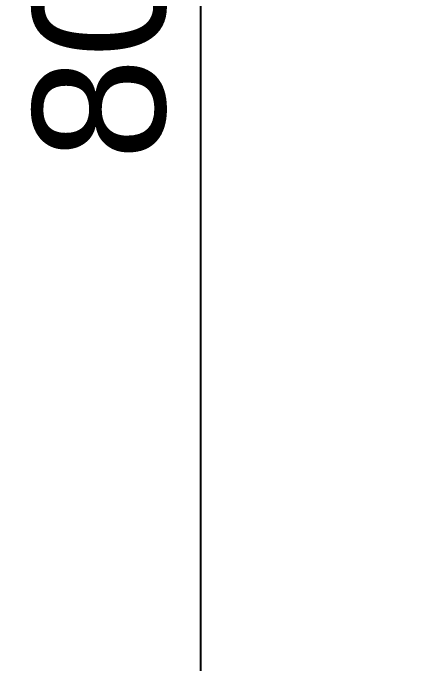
# Model space of a CAD drawing. Header units: millimetres. Extents: x -507 to 4570, y -12 to 3479.
# Drawn here: x -418 to -294.4, y 2774.8 to 2971.8 of the extents above; entities that cross this region are included whole.
import ezdxf

# ---------------------------------------------------------------- set-up
doc = ezdxf.new("R2010")
doc.units = ezdxf.units.MM
doc.layers.add('ZANO_W', color=1, linetype='Continuous', lineweight=0)
doc.styles.add('Arial', font='arial.ttf')
doc.styles.get("Standard").update_dxf_attribs({"font": 'ARIALUNI.TTF'})
doc.dimstyles.new('pl i ang', dxfattribs={"dimtxt": 50, "dimasz": 50, "dimexe": 1.25, "dimexo": 0.625, "dimgap": 10, "dimtad": 1, "dimtoh": 1, "dimtxsty": 'Standard', "dimcen": 2.5, "dimclrd": 1, "dimclre": 1, "dimclrt": 1, "dimadec": 0, "dimazin": 0, "dimtfac": 1, "dimtmove": 0, "dimatfit": 3, "dimfxl": 1, "dimarcsym": 1})

# ---------------------------------------------------------------- blocks, each defined once
blk = doc.blocks.new('*D394')
at = {"layer": 'ZANO_W', "color": 1, "lineweight": -2}
for p, q in [((-304.36, 3377.82), (-371.32, 3377.82)), ((-361.32, 3337.82), (-361.32, 2609.82)), ((-304.36, 2569.82), (-371.32, 2569.82))]:
    blk.add_line(p, q, dxfattribs=at)
at = {"layer": 'ZANO_W', "color": 1}
for points in [[(-354.65, 3337.82), (-367.99, 3337.82), (-361.32, 3377.82)], [(-367.99, 2609.82), (-354.65, 2609.82), (-361.32, 2569.82)]]:
    blk.add_solid(points, dxfattribs=at)
at = {"layer": 'ZANO_W', "color": 1, "insert": (-391.74, 2973.82), "char_height": 40, "attachment_point": 5, "rotation": 90, "style": 'Arial'}
blk.add_mtext('808', dxfattribs=at)

msp = doc.modelspace()

# ---------------------------------------------------------------- dimensions: what is measured, and where the dimension line sits
at = {"layer": 'ZANO_W'}
dim = msp.add_linear_dim(base=(-361.32, 2569.82), p1=(-294.36, 3377.82), p2=(-294.36, 2569.82), angle=90, dimstyle='pl i ang', override={"dimtxt": 40, "dimasz": 40, "dimexe": 10, "dimexo": 10, "dimtoh": 0, "dimdec": 0, "dimtxsty": 'Arial', "dimtdec": 0, "dimtmove": 1}, dxfattribs=at)
dim.commit()
dim.dimension.update_dxf_attribs({"geometry": '*D394', "text_midpoint": (-391.74, 2973.82)})

doc.saveas('drawing.dxf')
